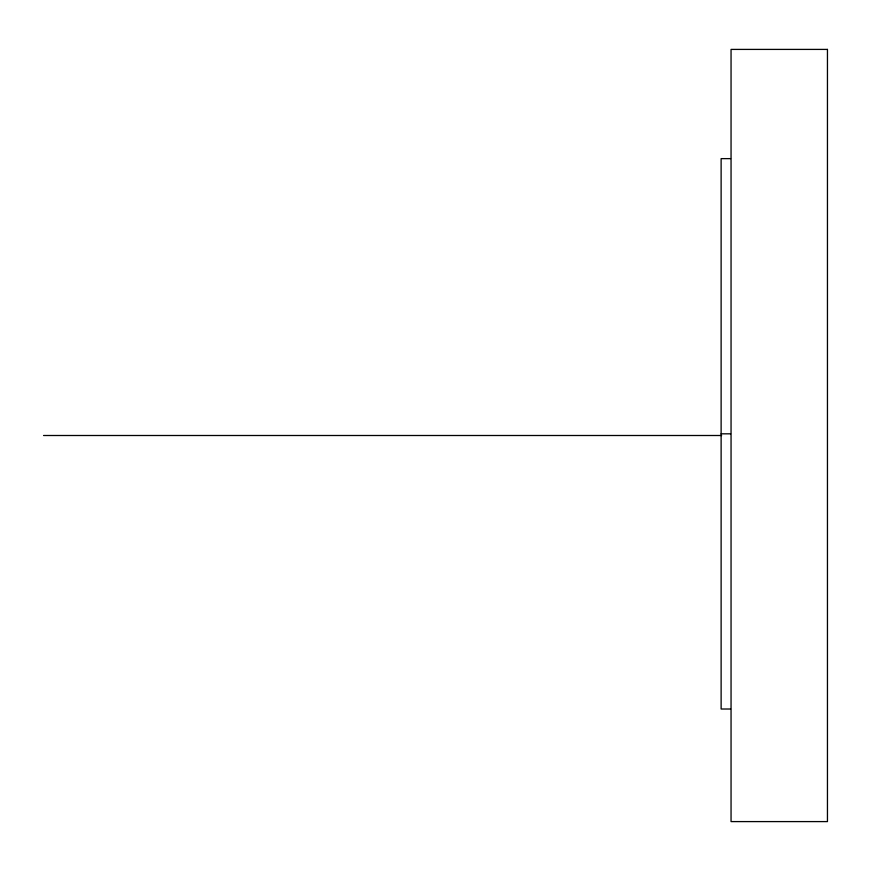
<?xml version="1.0" encoding="UTF-8"?>
<svg xmlns="http://www.w3.org/2000/svg" width="871" height="871" viewBox="0 0 871 871"><rect width="100%" height="100%" fill="white"/><g stroke="black" fill="none" stroke-linecap="round" stroke-linejoin="round"><path stroke-width="1.31" d="M730.551 158.631L721.123 158.631L721.123 709.016L730.551 709.016M721.123 433.823L730.551 433.823M43.55 435.5L721.602 435.5M827.45 49.407L731.052 49.407L731.052 821.593L827.45 821.593L827.45 49.407"/></g></svg>
